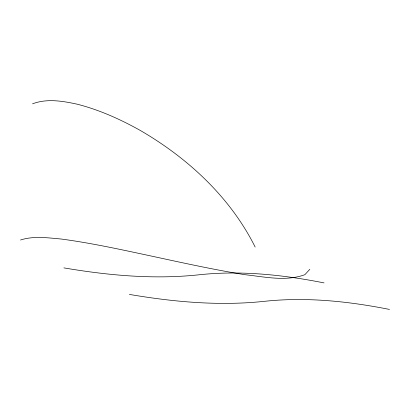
<?xml version="1.0" encoding="UTF-8"?>
<svg xmlns="http://www.w3.org/2000/svg" width="410" height="410" viewBox="0 0 410 410"><rect width="100%" height="100%" fill="white"/><g stroke="black" fill="none" stroke-linecap="round" stroke-linejoin="round"><path stroke-width="0.61" d="M309.811 269.319L304.866 274.69C285.657 281.742 264.747 276.801 245.067 274.715C213.384 269.642 182.05 262.677 150.701 255.922C120.955 249.567 91.21 243.012 61.034 239.004C47.586 237.836 33.635 235.75 20.5 240.009M32.554 103.817C46.971 98.308 62.766 101.05 77.387 104.237C99.553 109.936 120.55 119.382 140.461 130.549C188.067 158.204 230.358 197.348 255.158 247.051M63.919 267.889C108.286 275.423 153.555 279.584 198.466 274.849C240.45 270.267 282.782 274.726 324.043 282.9M129.375 294.416C173.743 301.95 219.012 306.111 263.922 301.376C305.906 296.794 348.239 301.253 389.5 309.427"/></g></svg>
